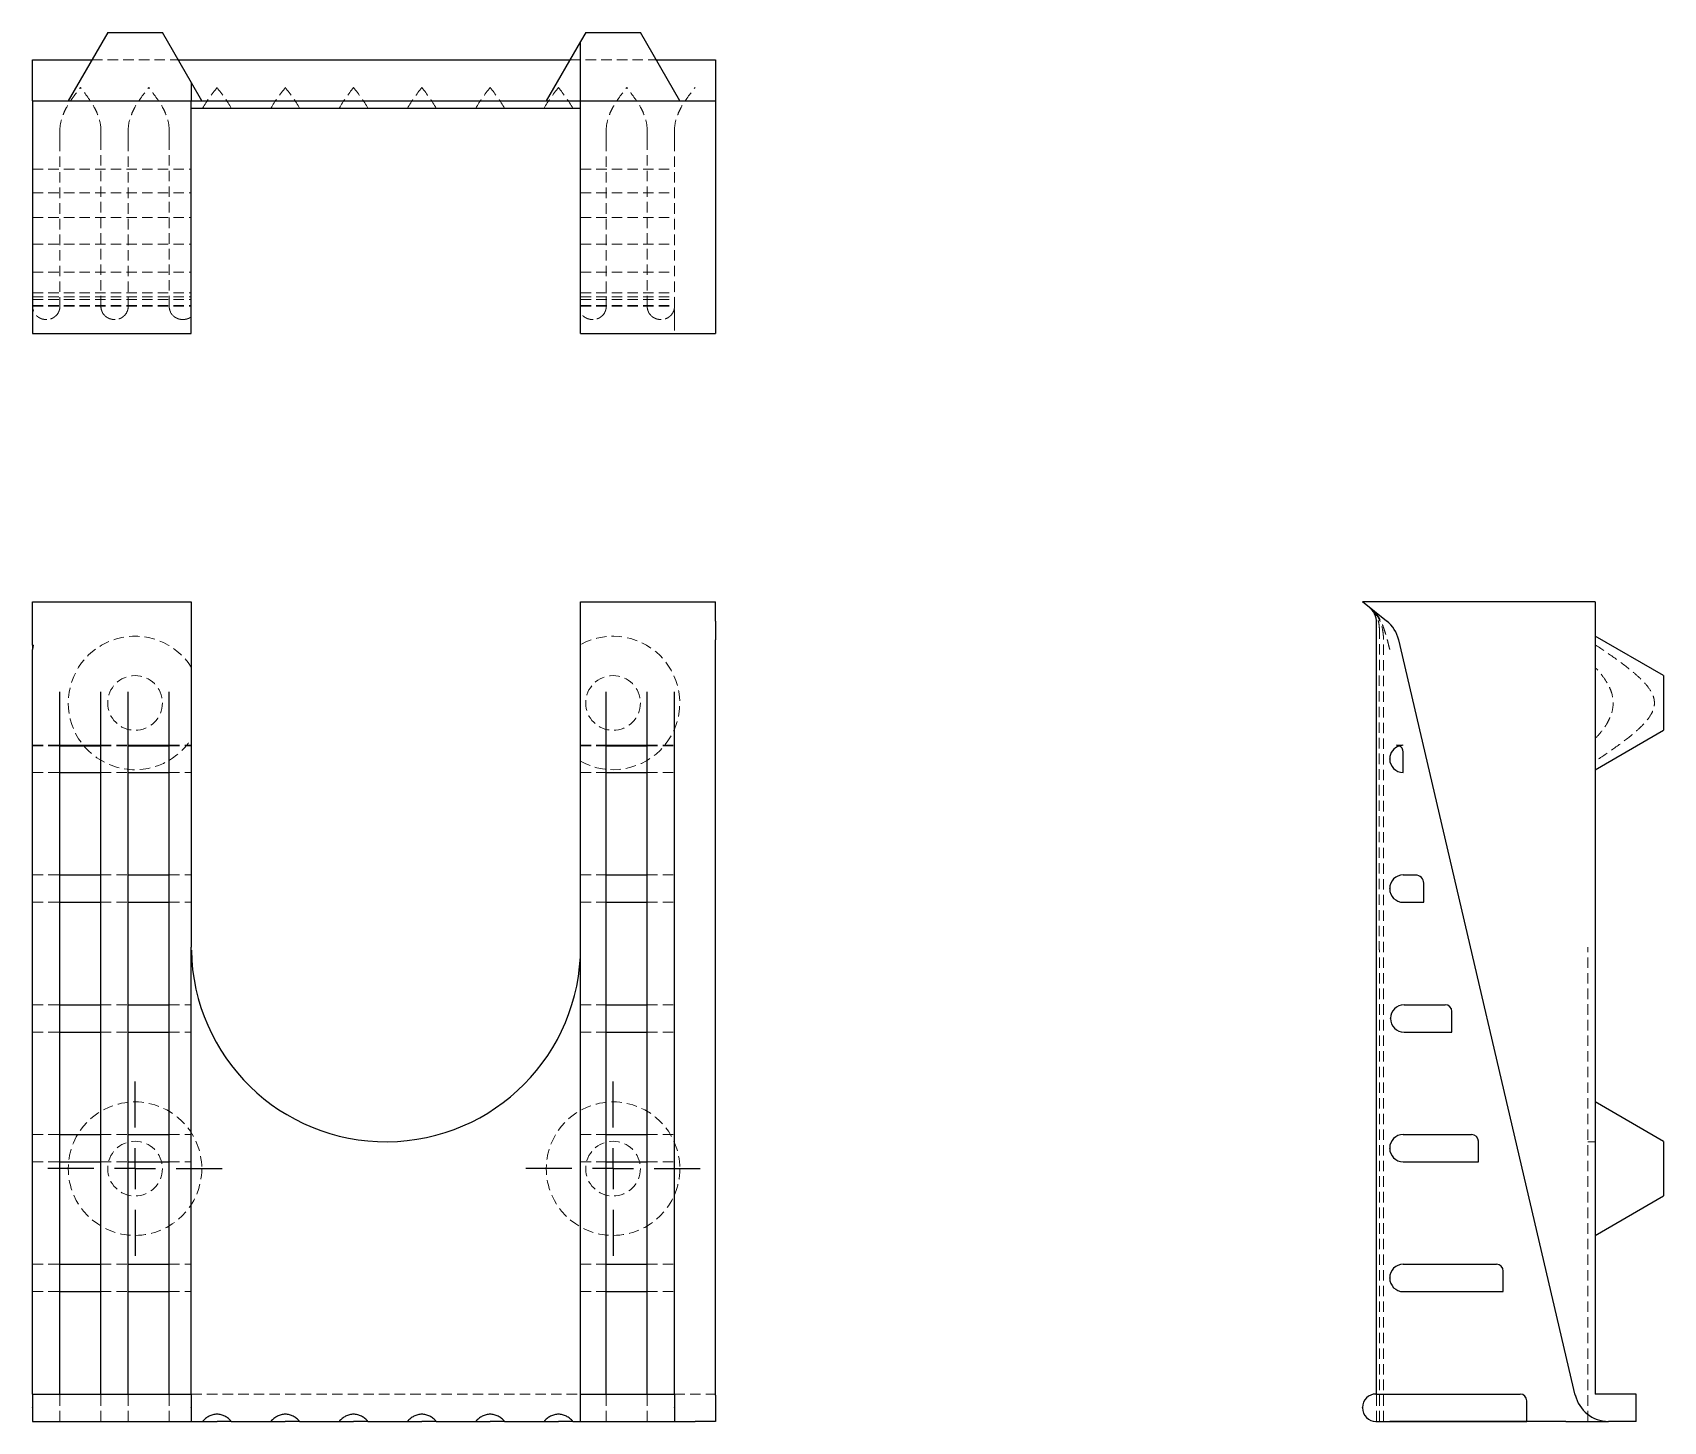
# Model space of a CAD drawing. Header units: millimetres. Extents: x 43 to 241, y 7 to 176.
import ezdxf

# ---------------------------------------------------------------- set-up
doc = ezdxf.new("R2010")
doc.units = ezdxf.units.MM
doc.linetypes.add('HIDDEN', pattern=[1.905, 1.27, -0.635])
doc.layers.add('10', color=7, linetype='Continuous')

# ---------------------------------------------------------------- blocks, each defined once
blk = doc.blocks.new('SW_CENTERMARKSYMBOL_0')
at = {"layer": '10', "color": 0}
for p, q in [((0, 5), (0, 10.63)), ((0, 0), (0, 2.5)), ((-5, 0), (-10.63, 0)), ((0, 0), (-2.5, 0)), ((0, 0), (0, -2.5)), ((0, 0), (2.5, 0)), ((5, 0), (10.63, 0)), ((0, -5), (0, -10.63))]:
    blk.add_line(p, q, dxfattribs=at)
blk = doc.blocks.new('SW_CENTERMARKSYMBOL_1')
at = {"layer": '10', "color": 0}
for p, q in [((0, 5), (0, 10.63)), ((0, 0), (0, 2.5)), ((-5, 0), (-10.63, 0)), ((0, 0), (-2.5, 0)), ((0, 0), (0, -2.5)), ((0, 0), (2.5, 0)), ((5, 0), (10.63, 0)), ((0, -5), (0, -10.63))]:
    blk.add_line(p, q, dxfattribs=at)

msp = doc.modelspace()

# ---------------------------------------------------------------- linework, layer by layer
at = {"color": 7, "linetype": 'Continuous', "lineweight": 25}
for p, q in [((51.83, 176.33), (47.02, 168.01)), ((51.83, 176.33), (58.48, 176.33)), ((62.02, 170.21), (58.48, 176.33)), ((109.43, 175.24), (105.25, 168.01)), ((110.06, 176.33), (109.43, 175.24)), ((110.06, 176.33), (116.71, 176.33)), ((121.51, 168.01), (116.71, 176.33)), ((42.68, 173), (49.91, 173)), ((42.68, 168.01), (42.68, 173)), ((60.4, 173), (108.14, 173)), ((118.63, 173), (125.86, 173)), ((125.86, 173), (125.86, 168.01)), ((63.28, 168.01), (62.02, 170.21)), ((42.68, 168.01), (62.01, 168.01)), ((42.68, 168.01), (42.68, 139.67)), ((62.01, 139.67), (62.01, 168.01)), ((62.01, 168.01), (109.43, 168.01)), ((62.01, 167.11), (109.43, 167.11)), ((109.43, 168.01), (125.86, 168.01)), ((109.43, 139.67), (109.43, 168.01)), ((125.86, 168.01), (125.86, 139.67)), ((42.68, 139.67), (62.01, 139.67)), ((109.43, 139.67), (125.86, 139.67)), ((42.68, 107), (62.01, 107)), ((42.68, 106.12), (42.68, 107)), ((62.01, 107), (62.01, 106.29)), ((109.43, 106.19), (109.43, 107)), ((109.43, 107), (125.86, 107)), ((125.86, 104.66), (125.86, 107)), ((233.01, 107), (204.67, 107)), ((207.62, 104.66), (204.67, 107)), ((233.01, 107), (233.01, 10.5)), ((62.01, 103.75), (62.01, 64.95)), ((125.86, 104.66), (125.86, 102.35)), ((206.39, 10.5), (206.39, 104.43)), ((42.73, 101.74), (42.68, 101.18)), ((109.43, 10.5), (109.43, 102.76)), ((125.86, 10.39), (125.86, 102.35)), ((230.59, 10.39), (209.09, 102.35)), ((241.33, 98.01), (233.01, 102.81)), ((42.68, 10.5), (42.68, 101.18)), ((241.33, 98.01), (241.33, 91.35)), ((46, 10.5), (46, 96.04)), ((50.99, 10.5), (50.99, 96.04)), ((54.32, 10.5), (54.32, 96.04)), ((59.31, 10.5), (59.31, 96.04)), ((112.55, 10.5), (112.55, 96.04)), ((117.54, 10.5), (117.54, 96.04)), ((120.87, 10.5), (120.87, 96.04)), ((46, 89.53), (50.99, 89.53)), ((46, 89.46), (50.99, 89.46)), ((46, 89.46), (50.99, 89.46)), ((54.32, 89.53), (59.31, 89.53)), ((54.32, 89.46), (59.31, 89.46)), ((54.32, 89.46), (59.31, 89.46)), ((112.55, 89.53), (117.54, 89.53)), ((112.55, 89.46), (117.54, 89.46)), ((112.55, 89.46), (117.54, 89.46)), ((208.82, 89.53), (209.52, 89.53)), ((233.01, 86.55), (241.33, 91.35)), ((42.68, 87.85), (42.68, 87.88)), ((120.87, 87.85), (120.87, 87.88)), ((208, 87.85), (208, 87.88)), ((209.64, 86.2), (209.64, 88.71)), ((46, 86.2), (50.99, 86.2)), ((54.32, 86.2), (59.31, 86.2)), ((112.55, 86.2), (117.54, 86.2)), ((46, 73.73), (50.99, 73.73)), ((54.32, 73.73), (59.31, 73.73)), ((112.55, 73.73), (117.54, 73.73)), ((209.64, 73.73), (211.14, 73.73)), ((42.68, 72.05), (42.68, 72.08)), ((120.87, 72.05), (120.87, 72.08)), ((208, 72.05), (208, 72.08)), ((212.14, 70.4), (212.14, 72.72)), ((46, 70.4), (50.99, 70.4)), ((54.32, 70.4), (59.31, 70.4)), ((112.55, 70.4), (117.54, 70.4)), ((209.64, 70.4), (212.14, 70.4)), ((62.01, 10.5), (62.01, 64.57)), ((46, 57.92), (50.99, 57.92)), ((54.32, 57.92), (59.31, 57.92)), ((112.55, 57.92), (117.54, 57.92)), ((209.74, 57.92), (214.74, 57.92)), ((208.09, 56.24), (208.09, 56.27)), ((215.56, 54.59), (215.56, 57.1)), ((46, 54.59), (50.99, 54.59)), ((54.32, 54.59), (59.31, 54.59)), ((112.55, 54.59), (117.54, 54.59)), ((209.74, 54.59), (215.56, 54.59)), ((241.33, 41.28), (233.01, 46.09)), ((46, 42.12), (50.99, 42.12)), ((54.32, 42.12), (59.31, 42.12)), ((112.55, 42.12), (117.54, 42.12)), ((209.64, 42.12), (217.97, 42.12)), ((42.68, 40.43), (42.68, 40.47)), ((120.87, 40.43), (120.87, 40.47)), ((208, 40.43), (208, 40.47)), ((218.8, 38.79), (218.8, 41.29)), ((241.33, 41.28), (241.33, 34.63)), ((46, 38.79), (50.99, 38.79)), ((54.32, 38.79), (59.31, 38.79)), ((112.55, 38.79), (117.54, 38.79)), ((209.64, 38.79), (218.8, 38.79)), ((233.01, 29.83), (241.33, 34.63)), ((46, 26.31), (50.99, 26.31)), ((54.32, 26.31), (59.31, 26.31)), ((112.55, 26.31), (117.54, 26.31)), ((209.64, 26.31), (221, 26.31)), ((42.68, 24.63), (42.68, 24.66)), ((120.87, 24.63), (120.87, 24.66)), ((208, 24.63), (208, 24.66)), ((221.83, 22.98), (221.83, 25.49)), ((46, 22.98), (50.99, 22.98)), ((54.32, 22.98), (59.31, 22.98)), ((112.55, 22.98), (117.54, 22.98)), ((209.64, 22.98), (221.83, 22.98)), ((42.68, 10.5), (62.01, 10.5)), ((42.68, 10.5), (42.68, 8.86)), ((62.01, 10.5), (62.01, 8.86)), ((109.43, 10.5), (120.87, 10.5)), ((109.43, 8.86), (109.43, 10.5)), ((120.87, 10.5), (120.87, 8.86)), ((125.86, 10.39), (125.86, 7.18)), ((206.32, 10.5), (223.87, 10.5)), ((238, 10.5), (233.01, 10.5)), ((238, 7.18), (238, 10.5)), ((42.68, 8.82), (42.68, 8.86)), ((42.68, 8.82), (42.68, 7.18)), ((62.01, 8.82), (62.01, 8.86)), ((62.01, 8.82), (62.01, 7.18)), ((109.43, 8.82), (109.43, 8.86)), ((109.43, 7.18), (109.43, 8.82)), ((120.87, 8.82), (120.87, 8.86)), ((120.87, 8.82), (120.87, 7.18)), ((204.67, 8.82), (204.67, 8.86)), ((224.69, 7.18), (224.69, 9.68)), ((42.68, 7.18), (62.01, 7.18)), ((62.01, 7.18), (63.39, 7.18)), ((66.88, 7.18), (71.71, 7.18)), ((75.2, 7.18), (80.03, 7.18)), ((83.52, 7.18), (88.34, 7.18)), ((91.84, 7.18), (96.66, 7.18)), ((100.16, 7.18), (104.98, 7.18)), ((108.48, 7.18), (109.43, 7.18)), ((109.43, 7.18), (120.87, 7.18)), ((125.86, 7.18), (123.37, 7.18)), ((206.32, 7.18), (224.69, 7.18)), ((229.45, 7.18), (208, 7.18)), ((238, 7.18), (234.64, 7.18))]:
    msp.add_line(p, q, dxfattribs=at)
at = {"color": 7, "linetype": 'HIDDEN', "lineweight": 18}
for p, q in [((49.91, 173), (60.4, 173)), ((108.14, 173), (118.63, 173)), ((62.01, 141.72), (62.01, 168.01)), ((46, 164.45), (46, 163.16)), ((46, 163.16), (46, 143)), ((50.99, 163.16), (50.99, 164.45)), ((50.99, 143), (50.99, 163.16)), ((54.32, 164.45), (54.32, 163.16)), ((54.32, 163.16), (54.32, 143)), ((59.31, 163.16), (59.31, 164.45)), ((59.31, 143), (59.31, 163.16)), ((112.55, 164.45), (112.55, 163.16)), ((112.55, 163.16), (112.55, 143)), ((117.54, 163.16), (117.54, 164.45)), ((117.54, 143), (117.54, 163.16)), ((120.87, 164.45), (120.87, 163.16)), ((120.87, 163.16), (120.87, 143)), ((42.68, 159.69), (62.01, 159.69)), ((109.43, 159.69), (120.87, 159.69)), ((42.68, 156.83), (62.01, 156.83)), ((109.43, 156.83), (120.87, 156.83)), ((42.68, 153.8), (62.01, 153.8)), ((109.43, 153.8), (120.87, 153.8)), ((42.68, 150.56), (62.01, 150.56)), ((109.43, 150.56), (120.87, 150.56)), ((42.68, 147.14), (62.01, 147.14)), ((62.01, 147.14), (62.01, 144.64)), ((109.43, 147.14), (120.87, 147.14)), ((62.01, 146.14), (62.01, 144.64)), ((42.68, 144.64), (62.01, 144.64)), ((42.68, 144.16), (62.01, 144.16)), ((42.68, 144.16), (62.01, 144.16)), ((42.68, 143.82), (62.01, 143.82)), ((42.68, 143.09), (62.01, 143.09)), ((62.01, 144.64), (62.01, 143.82)), ((109.43, 144.64), (120.87, 144.64)), ((109.43, 144.16), (120.87, 144.16)), ((109.43, 144.16), (120.87, 144.16)), ((109.43, 143.82), (120.87, 143.82)), ((109.43, 143.09), (120.87, 143.09)), ((42.68, 143), (62.01, 143)), ((44.4, 141.39), (44.28, 141.39)), ((52.72, 141.39), (52.6, 141.39)), ((61.03, 141.39), (60.92, 141.39)), ((62.01, 143), (62.01, 143)), ((62.01, 143), (62.01, 143)), ((62.01, 143), (62.01, 143)), ((109.43, 143), (120.87, 143)), ((110.95, 141.39), (110.83, 141.39)), ((119.26, 141.39), (119.15, 141.39)), ((120.87, 141.32), (120.87, 143)), ((120.87, 141.32), (120.87, 139.67)), ((62.01, 139.67), (62.01, 140.57)), ((205.87, 106.03), (205.77, 106.12)), ((42.68, 101.18), (42.68, 101.72)), ((42.69, 101.72), (42.71, 101.8)), ((207.22, 7.18), (207.22, 102.76)), ((42.68, 89.53), (46, 89.53)), ((42.68, 89.46), (46, 89.46)), ((42.68, 89.46), (46, 89.46)), ((50.99, 89.53), (54.32, 89.53)), ((50.99, 89.46), (54.32, 89.46)), ((50.99, 89.46), (54.32, 89.46)), ((59.31, 89.53), (62.01, 89.53)), ((59.31, 89.46), (62.01, 89.46)), ((59.31, 89.46), (62.01, 89.46)), ((109.43, 89.53), (112.55, 89.53)), ((109.43, 89.46), (112.55, 89.46)), ((109.43, 89.46), (112.55, 89.46)), ((117.54, 89.53), (120.87, 89.53)), ((117.54, 89.46), (120.87, 89.46)), ((117.54, 89.46), (120.87, 89.46)), ((209.52, 89.53), (209.64, 89.53)), ((42.68, 86.2), (46, 86.2)), ((50.99, 86.2), (54.32, 86.2)), ((59.31, 86.2), (62.01, 86.2)), ((109.43, 86.2), (112.55, 86.2)), ((117.54, 86.2), (120.87, 86.2)), ((42.68, 73.73), (46, 73.73)), ((50.99, 73.73), (54.32, 73.73)), ((59.31, 73.73), (62.01, 73.73)), ((109.43, 73.73), (112.55, 73.73)), ((117.54, 73.73), (120.87, 73.73)), ((42.68, 70.4), (46, 70.4)), ((50.99, 70.4), (54.32, 70.4)), ((59.31, 70.4), (62.01, 70.4)), ((109.43, 70.4), (112.55, 70.4)), ((117.54, 70.4), (120.87, 70.4)), ((206.73, 7.18), (206.73, 64.57)), ((232.11, 7.18), (232.11, 64.95)), ((42.68, 57.92), (46, 57.92)), ((50.99, 57.92), (54.32, 57.92)), ((59.31, 57.92), (62.01, 57.92)), ((109.43, 57.92), (112.55, 57.92)), ((117.54, 57.92), (120.87, 57.92)), ((42.68, 54.59), (46, 54.59)), ((50.99, 54.59), (54.32, 54.59)), ((59.31, 54.59), (62.01, 54.59)), ((109.43, 54.59), (112.55, 54.59)), ((117.54, 54.59), (120.87, 54.59)), ((42.68, 42.12), (46, 42.12)), ((50.99, 42.12), (54.32, 42.12)), ((59.31, 42.12), (62.01, 42.12)), ((109.43, 42.12), (112.55, 42.12)), ((117.54, 42.12), (120.87, 42.12)), ((232.11, 41.24), (233.01, 41.24)), ((42.68, 38.79), (46, 38.79)), ((50.99, 38.79), (54.32, 38.79)), ((59.31, 38.79), (62.01, 38.79)), ((109.43, 38.79), (112.55, 38.79)), ((117.54, 38.79), (120.87, 38.79)), ((42.68, 26.31), (46, 26.31)), ((50.99, 26.31), (54.32, 26.31)), ((59.31, 26.31), (62.01, 26.31)), ((109.43, 26.31), (112.55, 26.31)), ((117.54, 26.31), (120.87, 26.31)), ((42.68, 22.98), (46, 22.98)), ((50.99, 22.98), (54.32, 22.98)), ((59.31, 22.98), (62.01, 22.98)), ((109.43, 22.98), (112.55, 22.98)), ((117.54, 22.98), (120.87, 22.98)), ((46, 7.18), (46, 10.5)), ((50.99, 7.18), (50.99, 10.5)), ((54.32, 7.18), (54.32, 10.5)), ((59.31, 7.18), (59.31, 10.5)), ((62.01, 10.5), (109.43, 10.5)), ((112.55, 7.18), (112.55, 10.5)), ((117.54, 7.18), (117.54, 10.5)), ((120.87, 10.5), (125.86, 10.5)), ((206.39, 7.18), (206.39, 10.5))]:
    msp.add_line(p, q, dxfattribs=at)
at = {"color": 7, "linetype": 'HIDDEN', "lineweight": 18, "flags": 128}
for points in [[(62.01, 146.14), (62.01, 146.33), (62.01, 146.52), (62.01, 146.69), (62.01, 146.85), (62.01, 146.97), (62.01, 147.06), (62.01, 147.12), (62.01, 147.14)], [(62.01, 143), (62.01, 143.03), (62.01, 143.12), (62.01, 143.28), (62.01, 143.48), (62.01, 143.73), (62.01, 144.01), (62.01, 144.32), (62.01, 144.64)], [(62.01, 144.64), (62.01, 144.32), (62.01, 144.01), (62.01, 143.73), (62.01, 143.48), (62.01, 143.28), (62.01, 143.12), (62.01, 143.03), (62.01, 143)], [(62.01, 144.16), (62.01, 144.26), (62.01, 144.36), (62.01, 144.44), (62.01, 144.51), (62.01, 144.57), (62.01, 144.61), (62.01, 144.64), (62.01, 144.64)], [(62.01, 144.64), (62.01, 144.32), (62.01, 144.01), (62.01, 143.73), (62.01, 143.48), (62.01, 143.28), (62.01, 143.12), (62.01, 143.03), (62.01, 143)], [(62.01, 144.16), (62.01, 144.22), (62.01, 144.28), (62.01, 144.34), (62.01, 144.4), (62.01, 144.46), (62.01, 144.52), (62.01, 144.58), (62.01, 144.64)], [(62.01, 143), (62.01, 143.02), (62.01, 143.08), (62.01, 143.18), (62.01, 143.32), (62.01, 143.49), (62.01, 143.69), (62.01, 143.92), (62.01, 144.16)], [(62.01, 143.82), (62.01, 143.87), (62.01, 143.91), (62.01, 143.95), (62.01, 143.99), (62.01, 144.04), (62.01, 144.08), (62.01, 144.12), (62.01, 144.16)], [(206.73, 103.75), (206.72, 82.02), (206.72, 64.95)], [(209.64, 89.53), (209.58, 89.53), (209.52, 89.53)]]:
    msp.add_lwpolyline(points, dxfattribs=at)
at = {"color": 7, "linetype": 'HIDDEN', "lineweight": 18}
for centre, radius in [((55.15, 94.68), 3.33), ((113.38, 94.68), 3.33), ((55.15, 37.96), 8.13), ((113.38, 37.96), 8.13), ((55.15, 37.96), 3.33), ((113.38, 37.96), 3.33)]:
    msp.add_circle(centre, radius, dxfattribs=at)
for centre, radius, start, end in [((44.4, 143), 1.61, 314.7259, 0), ((52.6, 143), 1.61, 180, 223.6751), ((52.72, 143), 1.61, 314.7259, 0), ((60.92, 143), 1.61, 180, 223.6751), ((110.95, 143), 1.61, 314.7259, 0), ((119.15, 143), 1.61, 180, 223.6751), ((119.26, 143), 1.61, 314.7259, 360), ((55.15, 94.68), 8.13, 32.4589, 327.5328), ((113.38, 94.68), 8.13, 240.879, 119.121)]:
    msp.add_arc(centre, radius, start, end, dxfattribs=at)
at = {"color": 7, "linetype": 'Continuous', "lineweight": 25}
for centre, radius, start, end in [((203.9, 104.43), 2.5, 0, 51.5822), ((205.04, 101.4), 4.16, 13.1645, 51.5822), ((209.64, 87.88), 1.65, 107.1144, 180), ((208.82, 88.71), 0.823, 65.7048, 90), ((209.64, 87.88), 1.65, 94.2746, 107.1144), ((208.82, 88.71), 0.823, 0, 65.7048), ((209.64, 87.85), 1.65, 180, 270), ((209.64, 72.08), 1.65, 90, 180), ((211.14, 72.72), 1, 0, 90), ((209.64, 72.05), 1.65, 180, 270), ((85.72, 64.95), 23.71, 180.9195, 0), ((209.74, 56.27), 1.65, 90, 180), ((214.74, 57.1), 0.823, 0, 90), ((209.74, 56.24), 1.65, 180, 270), ((209.64, 40.47), 1.65, 90, 180), ((217.97, 41.29), 0.823, 0, 90), ((209.64, 40.43), 1.65, 180, 270), ((209.64, 24.66), 1.65, 90, 180), ((221, 25.49), 0.823, 0, 90), ((209.64, 24.63), 1.65, 180, 270), ((206.32, 8.86), 1.65, 90, 180), ((223.87, 9.68), 0.823, 0, 90), ((234.64, 11.34), 4.16, 193.1645, 270), ((206.32, 8.82), 1.65, 180, 270)]:
    msp.add_arc(centre, radius, start, end, dxfattribs=at)
for points, knots in [([(109.43, 168.01), (109.43, 168.76), (109.43, 170.26), (109.43, 172.08), (109.43, 173.46), (109.43, 174.33), (109.43, 174.9), (109.43, 175.15), (109.43, 175.26), (109.43, 175.23), (109.43, 175.22)], [0, 0, 0, 0, 0.260343, 0.521156, 0.651383, 0.782709, 0.88423, 0.93492, 0.987507, 1, 1, 1, 1]), ([(62.01, 170.2), (62.01, 170.2), (62.01, 170.18), (62.01, 169.97), (62.01, 169.58), (62.01, 168.92), (62.01, 168.35), (62.01, 168.01)], [0, 0, 0, 0, 0.128873, 0.278363, 0.483076, 0.693134, 1, 1, 1, 1]), ([(42.68, 101.72), (42.68, 101.77), (42.68, 101.98), (42.68, 102.34), (42.68, 102.84), (42.68, 103.33), (42.68, 103.93), (42.68, 104.55), (42.68, 105.18), (42.68, 105.72), (42.68, 105.99), (42.68, 106.12)], [0, 0, 0, 0, 0.03181, 0.132269, 0.227406, 0.341519, 0.444444, 0.604899, 0.749386, 0.880101, 1, 1, 1, 1]), ([(62.01, 106.29), (62.01, 106.14), (62.01, 105.97), (62.01, 105.58), (62.01, 105.37), (62.01, 104.94), (62.01, 104.7), (62.01, 104.24), (62.01, 104), (62.01, 103.75)], [0, 0, 0, 0, 0.25, 0.25, 0.5, 0.5, 0.75, 0.75, 1, 1, 1, 1]), ([(109.43, 102.76), (109.43, 102.92), (109.43, 103.08), (109.43, 103.4), (109.43, 103.56), (109.43, 104.03), (109.43, 104.34), (109.43, 104.93), (109.43, 105.21), (109.43, 105.61), (109.43, 105.74), (109.43, 105.98), (109.43, 106.09), (109.43, 106.19)], [0, 0, 0, 0, 0.125, 0.125, 0.25, 0.25, 0.5, 0.5, 0.75, 0.75, 0.875, 0.875, 1, 1, 1, 1]), ([(66.88, 7.18), (66.77, 7.3), (66.65, 7.42), (66.39, 7.63), (66.25, 7.72), (65.95, 7.88), (65.8, 7.94), (65.48, 8.02), (65.31, 8.04), (64.97, 8.04), (64.81, 8.02), (64.48, 7.94), (64.32, 7.88), (64.02, 7.72), (63.88, 7.63), (63.62, 7.42), (63.5, 7.3), (63.39, 7.18)], [0, 0, 0, 0, 0.125, 0.125, 0.25, 0.25, 0.375, 0.375, 0.5, 0.5, 0.625, 0.625, 0.75, 0.75, 0.875, 0.875, 1, 1, 1, 1]), ([(75.2, 7.18), (75.09, 7.3), (74.97, 7.42), (74.71, 7.63), (74.57, 7.72), (74.27, 7.88), (74.12, 7.94), (73.8, 8.02), (73.63, 8.04), (73.29, 8.04), (73.13, 8.02), (72.8, 7.94), (72.64, 7.88), (72.34, 7.72), (72.2, 7.63), (71.94, 7.42), (71.82, 7.3), (71.71, 7.18)], [0, 0, 0, 0, 0.125, 0.125, 0.25, 0.25, 0.375, 0.375, 0.5, 0.5, 0.625, 0.625, 0.75, 0.75, 0.875, 0.875, 1, 1, 1, 1]), ([(83.52, 7.18), (83.41, 7.3), (83.29, 7.42), (83.03, 7.63), (82.89, 7.72), (82.59, 7.88), (82.44, 7.94), (82.11, 8.02), (81.94, 8.04), (81.61, 8.04), (81.44, 8.02), (81.12, 7.94), (80.96, 7.88), (80.66, 7.72), (80.52, 7.63), (80.26, 7.42), (80.14, 7.3), (80.03, 7.18)], [0, 0, 0, 0, 0.125, 0.125, 0.25, 0.25, 0.375, 0.375, 0.5, 0.5, 0.625, 0.625, 0.75, 0.75, 0.875, 0.875, 1, 1, 1, 1]), ([(91.84, 7.18), (91.73, 7.3), (91.61, 7.42), (91.35, 7.63), (91.21, 7.72), (90.91, 7.88), (90.75, 7.94), (90.43, 8.02), (90.26, 8.04), (89.93, 8.04), (89.76, 8.02), (89.43, 7.94), (89.28, 7.88), (88.98, 7.72), (88.84, 7.63), (88.58, 7.42), (88.46, 7.3), (88.34, 7.18)], [0, 0, 0, 0, 0.125, 0.125, 0.25, 0.25, 0.375, 0.375, 0.5, 0.5, 0.625, 0.625, 0.75, 0.75, 0.875, 0.875, 1, 1, 1, 1]), ([(100.16, 7.18), (100.05, 7.3), (99.93, 7.42), (99.67, 7.63), (99.53, 7.72), (99.23, 7.88), (99.07, 7.94), (98.75, 8.02), (98.58, 8.04), (98.25, 8.04), (98.08, 8.02), (97.75, 7.94), (97.6, 7.88), (97.3, 7.72), (97.16, 7.63), (96.9, 7.42), (96.77, 7.3), (96.66, 7.18)], [0, 0, 0, 0, 0.125, 0.125, 0.25, 0.25, 0.375, 0.375, 0.5, 0.5, 0.625, 0.625, 0.75, 0.75, 0.875, 0.875, 1, 1, 1, 1]), ([(108.48, 7.18), (108.37, 7.3), (108.25, 7.42), (107.99, 7.63), (107.84, 7.72), (107.55, 7.88), (107.39, 7.94), (107.07, 8.02), (106.9, 8.04), (106.57, 8.04), (106.4, 8.02), (106.07, 7.94), (105.92, 7.88), (105.62, 7.72), (105.48, 7.63), (105.21, 7.42), (105.09, 7.3), (104.98, 7.18)], [0, 0, 0, 0, 0.125, 0.125, 0.25, 0.25, 0.375, 0.375, 0.5, 0.5, 0.625, 0.625, 0.75, 0.75, 0.875, 0.875, 1, 1, 1, 1]), ([(120.87, 7.18), (120.87, 7.18), (120.96, 7.18), (121.18, 7.18), (121.27, 7.18), (121.46, 7.18), (121.57, 7.18), (122.16, 7.18), (122.77, 7.18), (123.37, 7.18)], [0, 0, 0, 0, 0.25, 0.25, 0.375, 0.375, 0.5, 0.5, 1, 1, 1, 1]), ([(229.45, 7.18), (229.95, 7.18), (230.43, 7.18), (231.13, 7.18), (231.36, 7.18), (231.81, 7.18), (232.02, 7.18), (233.09, 7.18), (233.87, 7.18), (234.64, 7.18)], [0, 0, 0, 0, 0.25, 0.25, 0.375, 0.375, 0.5, 0.5, 1, 1, 1, 1])]:
    msp.add_open_spline(points, degree=3, knots=knots, dxfattribs=at)
at = {"color": 7, "linetype": 'HIDDEN', "lineweight": 18}
for points, knots in [([(46, 164.45), (46, 164.95), (46.09, 165.43), (46.31, 166.13), (46.4, 166.36), (46.6, 166.81), (46.71, 167.02), (47.29, 168.09), (47.9, 168.87), (48.5, 169.64)], [0, 0, 0, 0, 0.25, 0.25, 0.375, 0.375, 0.5, 0.5, 1, 1, 1, 1]), ([(50.99, 164.45), (50.99, 164.95), (50.91, 165.43), (50.69, 166.13), (50.6, 166.36), (50.4, 166.81), (50.29, 167.02), (49.7, 168.09), (49.1, 168.87), (48.5, 169.64)], [0, 0, 0, 0, 0.25, 0.25, 0.375, 0.375, 0.5, 0.5, 1, 1, 1, 1]), ([(54.32, 164.45), (54.32, 164.95), (54.41, 165.43), (54.63, 166.13), (54.72, 166.36), (54.91, 166.81), (55.02, 167.02), (55.61, 168.09), (56.22, 168.87), (56.82, 169.64)], [0, 0, 0, 0, 0.25, 0.25, 0.375, 0.375, 0.5, 0.5, 1, 1, 1, 1]), ([(59.31, 164.45), (59.31, 164.95), (59.23, 165.43), (59.01, 166.13), (58.92, 166.36), (58.72, 166.81), (58.61, 167.02), (58.02, 168.09), (57.42, 168.87), (56.82, 169.64)], [0, 0, 0, 0, 0.25, 0.25, 0.375, 0.375, 0.5, 0.5, 1, 1, 1, 1]), ([(62.01, 168.01), (62.01, 168.39), (62.01, 168.96), (62.01, 169.57), (62.01, 169.93), (62.01, 170.14), (62.01, 170.23), (62.01, 170.21), (62.01, 170.2)], [0, 0, 0, 0, 0.339892, 0.515503, 0.690822, 0.835423, 0.984038, 1, 1, 1, 1]), ([(112.55, 164.45), (112.55, 164.95), (112.64, 165.43), (112.86, 166.13), (112.95, 166.36), (113.14, 166.81), (113.25, 167.02), (113.84, 168.09), (114.45, 168.87), (115.05, 169.64)], [0, 0, 0, 0, 0.25, 0.25, 0.375, 0.375, 0.5, 0.5, 1, 1, 1, 1]), ([(117.54, 164.45), (117.54, 164.95), (117.46, 165.43), (117.24, 166.13), (117.15, 166.36), (116.95, 166.81), (116.84, 167.02), (116.25, 168.09), (115.65, 168.87), (115.05, 169.64)], [0, 0, 0, 0, 0.25, 0.25, 0.375, 0.375, 0.5, 0.5, 1, 1, 1, 1]), ([(120.87, 164.45), (120.87, 164.95), (120.96, 165.43), (121.18, 166.13), (121.27, 166.36), (121.46, 166.81), (121.57, 167.02), (122.16, 168.09), (122.77, 168.87), (123.37, 169.64)], [0, 0, 0, 0, 0.25, 0.25, 0.375, 0.375, 0.5, 0.5, 1, 1, 1, 1]), ([(44.28, 141.39), (44.26, 141.39), (44.2, 141.39), (44.12, 141.4), (44.04, 141.41), (43.96, 141.42), (43.88, 141.44), (43.8, 141.46), (43.72, 141.49), (43.64, 141.52), (43.57, 141.56), (43.49, 141.6), (43.42, 141.64), (43.35, 141.69), (43.28, 141.75), (43.21, 141.8), (43.09, 141.92), (42.93, 142.11), (42.81, 142.34), (42.74, 142.55), (42.69, 142.76), (42.68, 142.91), (42.68, 143)], [0, 0, 0, 0, 0.018745, 0.037841, 0.057486, 0.07786, 0.099126, 0.121426, 0.144885, 0.169608, 0.195686, 0.223198, 0.252209, 0.282775, 0.314945, 0.34876, 0.384255, 0.51446, 0.672669, 0.755757, 0.864865, 1, 1, 1, 1]), ([(45.82, 142.24), (45.8, 142.21), (45.76, 142.14), (45.69, 142.05), (45.62, 141.96), (45.55, 141.88), (45.47, 141.8), (45.39, 141.74), (45.31, 141.68), (45.21, 141.61), (45.1, 141.55), (44.97, 141.49), (44.83, 141.45), (44.69, 141.42), (44.54, 141.4), (44.44, 141.39), (44.4, 141.39)], [0, 0, 0, 0, 0.093101, 0.181019, 0.263796, 0.34148, 0.414134, 0.481829, 0.544659, 0.602737, 0.683208, 0.756653, 0.823873, 0.885911, 0.944088, 1, 1, 1, 1]), ([(45.92, 142.47), (45.91, 142.47), (45.91, 142.45), (45.9, 142.42), (45.88, 142.39), (45.87, 142.35), (45.84, 142.3), (45.82, 142.26), (45.82, 142.24)], [0, 0, 0, 0, 0.194035, 0.376237, 0.547174, 0.707531, 0.858139, 1, 1, 1, 1]), ([(46, 143), (46, 142.96), (46, 142.9), (45.99, 142.81), (45.98, 142.71), (45.96, 142.6), (45.93, 142.51), (45.92, 142.47)], [0, 0, 0, 0, 0.207161, 0.376149, 0.506964, 0.769464, 1, 1, 1, 1]), ([(51.08, 142.47), (51.07, 142.5), (51.06, 142.55), (51.03, 142.64), (51.02, 142.74), (51, 142.86), (51, 142.95), (50.99, 143)], [0, 0, 0, 0, 0.150137, 0.314482, 0.493036, 0.703569, 1, 1, 1, 1]), ([(51.18, 142.24), (51.18, 142.26), (51.16, 142.29), (51.14, 142.33), (51.12, 142.37), (51.11, 142.41), (51.1, 142.43), (51.09, 142.46), (51.09, 142.47), (51.08, 142.47)], [0, 0, 0, 0, 0.121091, 0.248493, 0.382861, 0.524756, 0.674652, 0.832953, 1, 1, 1, 1]), ([(52.6, 141.39), (52.57, 141.39), (52.52, 141.39), (52.43, 141.4), (52.34, 141.41), (52.26, 141.43), (52.18, 141.45), (52.09, 141.47), (52.01, 141.5), (51.93, 141.54), (51.85, 141.58), (51.74, 141.64), (51.6, 141.74), (51.44, 141.88), (51.29, 142.05), (51.22, 142.18), (51.18, 142.24)], [0, 0, 0, 0, 0.0334051, 0.0673752, 0.102285, 0.13848, 0.1762706, 0.2159297, 0.2576934, 0.3017641, 0.3483143, 0.3974902, 0.5183239, 0.6586133, 0.8190241, 1, 1, 1, 1]), ([(54.13, 142.24), (54.11, 142.21), (54.08, 142.14), (54.01, 142.05), (53.94, 141.96), (53.87, 141.88), (53.79, 141.8), (53.71, 141.74), (53.63, 141.68), (53.53, 141.61), (53.42, 141.55), (53.28, 141.49), (53.15, 141.45), (53, 141.42), (52.86, 141.4), (52.76, 141.39), (52.72, 141.39)], [0, 0, 0, 0, 0.0931013, 0.1810193, 0.2637956, 0.3414803, 0.4141335, 0.4818294, 0.5446591, 0.6027372, 0.6832078, 0.7566528, 0.8238731, 0.885911, 0.944088, 1, 1, 1, 1]), ([(54.23, 142.47), (54.23, 142.47), (54.23, 142.45), (54.22, 142.42), (54.2, 142.39), (54.19, 142.35), (54.16, 142.3), (54.14, 142.26), (54.13, 142.24)], [0, 0, 0, 0, 0.194035, 0.376237, 0.547174, 0.707531, 0.858139, 1, 1, 1, 1]), ([(54.32, 143), (54.32, 142.96), (54.32, 142.9), (54.31, 142.81), (54.3, 142.71), (54.27, 142.6), (54.25, 142.51), (54.23, 142.47)], [0, 0, 0, 0, 0.2071607, 0.3761488, 0.5069644, 0.7694644, 1, 1, 1, 1]), ([(59.4, 142.47), (59.39, 142.5), (59.38, 142.55), (59.35, 142.64), (59.33, 142.74), (59.32, 142.86), (59.31, 142.95), (59.31, 143)], [0, 0, 0, 0, 0.150137, 0.314482, 0.493036, 0.703569, 1, 1, 1, 1]), ([(59.5, 142.24), (59.49, 142.26), (59.48, 142.29), (59.46, 142.33), (59.44, 142.37), (59.43, 142.41), (59.42, 142.43), (59.41, 142.46), (59.4, 142.47), (59.4, 142.47)], [0, 0, 0, 0, 0.121091, 0.248493, 0.382861, 0.524756, 0.674652, 0.832953, 1, 1, 1, 1]), ([(60.92, 141.39), (60.89, 141.39), (60.83, 141.39), (60.75, 141.4), (60.66, 141.41), (60.58, 141.43), (60.49, 141.45), (60.41, 141.47), (60.33, 141.5), (60.25, 141.54), (60.17, 141.58), (60.05, 141.64), (59.91, 141.74), (59.76, 141.88), (59.61, 142.05), (59.54, 142.18), (59.5, 142.24)], [0, 0, 0, 0, 0.033405, 0.067375, 0.102285, 0.13848, 0.176271, 0.21593, 0.257693, 0.301764, 0.348314, 0.39749, 0.518324, 0.658613, 0.819024, 1, 1, 1, 1]), ([(62.01, 141.73), (61.99, 141.7), (61.93, 141.66), (61.84, 141.61), (61.74, 141.55), (61.65, 141.51), (61.55, 141.47), (61.45, 141.44), (61.34, 141.42), (61.24, 141.4), (61.14, 141.39), (61.07, 141.39), (61.03, 141.39)], [0, 0, 0, 0, 0.130277, 0.25235, 0.36659, 0.473449, 0.573483, 0.667365, 0.755911, 0.84009, 0.921031, 1, 1, 1, 1]), ([(62.01, 140.57), (62.01, 140.76), (62.01, 140.92), (62.01, 141.21), (62.01, 141.33), (62.01, 141.53), (62.01, 141.6), (62.01, 141.7), (62.01, 141.73), (62.01, 141.73)], [0, 0, 0, 0, 0.25, 0.25, 0.5, 0.5, 0.75, 0.75, 1, 1, 1, 1]), ([(110.83, 141.39), (110.8, 141.39), (110.75, 141.39), (110.66, 141.4), (110.58, 141.41), (110.5, 141.43), (110.41, 141.45), (110.33, 141.47), (110.25, 141.5), (110.17, 141.53), (110.09, 141.57), (109.98, 141.63), (109.84, 141.73), (109.68, 141.87), (109.54, 142.03), (109.47, 142.15), (109.43, 142.22)], [0, 0, 0, 0, 0.033658, 0.067867, 0.102991, 0.139368, 0.177304, 0.217067, 0.258889, 0.302974, 0.34949, 0.398586, 0.519628, 0.659793, 0.819764, 1, 1, 1, 1]), ([(112.36, 142.24), (112.34, 142.21), (112.31, 142.14), (112.24, 142.05), (112.17, 141.96), (112.1, 141.88), (112.02, 141.8), (111.94, 141.74), (111.86, 141.68), (111.76, 141.61), (111.65, 141.55), (111.51, 141.49), (111.38, 141.45), (111.23, 141.42), (111.09, 141.4), (110.99, 141.39), (110.95, 141.39)], [0, 0, 0, 0, 0.093101, 0.181019, 0.263796, 0.34148, 0.414134, 0.481829, 0.544659, 0.602737, 0.683208, 0.756653, 0.823873, 0.885911, 0.944088, 1, 1, 1, 1]), ([(112.46, 142.47), (112.46, 142.47), (112.46, 142.45), (112.45, 142.42), (112.43, 142.39), (112.42, 142.35), (112.39, 142.3), (112.37, 142.26), (112.36, 142.24)], [0, 0, 0, 0, 0.194035, 0.376237, 0.547174, 0.707531, 0.858139, 1, 1, 1, 1]), ([(112.55, 143), (112.55, 142.96), (112.55, 142.9), (112.54, 142.81), (112.53, 142.71), (112.5, 142.6), (112.48, 142.51), (112.46, 142.47)], [0, 0, 0, 0, 0.207161, 0.376149, 0.506964, 0.769464, 1, 1, 1, 1]), ([(117.63, 142.47), (117.62, 142.5), (117.61, 142.55), (117.58, 142.64), (117.56, 142.74), (117.55, 142.86), (117.54, 142.95), (117.54, 143)], [0, 0, 0, 0, 0.150137, 0.314482, 0.493036, 0.703569, 1, 1, 1, 1]), ([(117.73, 142.24), (117.72, 142.26), (117.71, 142.29), (117.69, 142.33), (117.67, 142.37), (117.66, 142.41), (117.65, 142.43), (117.64, 142.46), (117.63, 142.47), (117.63, 142.47)], [0, 0, 0, 0, 0.121091, 0.248493, 0.382861, 0.524756, 0.674652, 0.832953, 1, 1, 1, 1]), ([(119.15, 141.39), (119.12, 141.39), (119.06, 141.39), (118.98, 141.4), (118.89, 141.41), (118.81, 141.43), (118.72, 141.45), (118.64, 141.47), (118.56, 141.5), (118.48, 141.54), (118.4, 141.58), (118.28, 141.64), (118.14, 141.74), (117.99, 141.88), (117.84, 142.05), (117.77, 142.18), (117.73, 142.24)], [0, 0, 0, 0, 0.033405, 0.067375, 0.102285, 0.13848, 0.176271, 0.21593, 0.257693, 0.301764, 0.348314, 0.39749, 0.518324, 0.658613, 0.819024, 1, 1, 1, 1]), ([(120.68, 142.24), (120.66, 142.21), (120.63, 142.14), (120.56, 142.05), (120.49, 141.96), (120.42, 141.88), (120.34, 141.8), (120.26, 141.74), (120.18, 141.68), (120.08, 141.61), (119.97, 141.55), (119.83, 141.49), (119.69, 141.45), (119.55, 141.42), (119.41, 141.4), (119.31, 141.39), (119.26, 141.39)], [0, 0, 0, 0, 0.093101, 0.181019, 0.263796, 0.34148, 0.414134, 0.481829, 0.544659, 0.602737, 0.683208, 0.756653, 0.823873, 0.885911, 0.944088, 1, 1, 1, 1]), ([(120.78, 142.47), (120.78, 142.47), (120.78, 142.45), (120.77, 142.42), (120.75, 142.39), (120.73, 142.35), (120.71, 142.3), (120.69, 142.26), (120.68, 142.24)], [0, 0, 0, 0, 0.194035, 0.376237, 0.547174, 0.707531, 0.858139, 1, 1, 1, 1]), ([(120.87, 143), (120.87, 142.96), (120.87, 142.9), (120.86, 142.81), (120.85, 142.71), (120.82, 142.6), (120.8, 142.51), (120.78, 142.47)], [0, 0, 0, 0, 0.207161, 0.376149, 0.506964, 0.769464, 1, 1, 1, 1]), ([(205.57, 106.29), (205.76, 106.14), (205.92, 105.97), (206.21, 105.58), (206.33, 105.37), (206.53, 104.94), (206.6, 104.7), (206.7, 104.24), (206.73, 104), (206.73, 103.75)], [0, 0, 0, 0, 0.25, 0.25, 0.5, 0.5, 0.75, 0.75, 1, 1, 1, 1]), ([(207.22, 102.76), (207.22, 102.92), (207.2, 103.08), (207.16, 103.4), (207.13, 103.56), (207.03, 104.03), (206.93, 104.34), (206.69, 104.93), (206.54, 105.21), (206.26, 105.61), (206.16, 105.74), (205.94, 105.98), (205.82, 106.09), (205.69, 106.19)], [0, 0, 0, 0, 0.125, 0.125, 0.25, 0.25, 0.5, 0.5, 0.75, 0.75, 0.875, 0.875, 1, 1, 1, 1]), ([(208, 101.18), (207.94, 101.41), (207.84, 101.8), (207.71, 102.34), (207.57, 102.84), (207.42, 103.33), (207.22, 103.93), (206.97, 104.55), (206.62, 105.18), (206.29, 105.64), (206.06, 105.86), (205.98, 105.93)], [0, 0, 0, 0, 0.136665, 0.231908, 0.322106, 0.430295, 0.527876, 0.680001, 0.816986, 0.940915, 1, 1, 1, 1]), ([(233.01, 101.78), (233.74, 101.3), (234.46, 100.81), (235.88, 99.81), (236.58, 99.3), (237.6, 98.48), (237.93, 98.2), (238.57, 97.61), (238.88, 97.3), (239.45, 96.65), (239.72, 96.29), (240.02, 95.71), (240.1, 95.51), (240.18, 95.2), (240.21, 95.09), (240.23, 94.87), (240.24, 94.76), (240.24, 94.43), (240.2, 94.22), (240.08, 93.8), (240, 93.6), (239.69, 93.02), (239.42, 92.67), (238.85, 92.02), (238.54, 91.72), (237.91, 91.14), (237.58, 90.86), (236.56, 90.05), (235.86, 89.54), (234.45, 88.54), (233.73, 88.05), (233.01, 87.58)], [0, 0, 0, 0, 0.125, 0.125, 0.25, 0.25, 0.3125, 0.3125, 0.375, 0.375, 0.4375, 0.4375, 0.46875, 0.46875, 0.484375, 0.484375, 0.5, 0.5, 0.53125, 0.53125, 0.5625, 0.5625, 0.625, 0.625, 0.6875, 0.6875, 0.75, 0.75, 0.875, 0.875, 1, 1, 1, 1]), ([(233.01, 90.31), (233.29, 90.62), (233.56, 90.93), (234.07, 91.58), (234.3, 91.92), (234.61, 92.46), (234.7, 92.64), (234.87, 93.02), (234.95, 93.22), (235.14, 93.82), (235.21, 94.23), (235.21, 95.08), (235.15, 95.49), (234.97, 96.09), (234.89, 96.29), (234.72, 96.67), (234.63, 96.86), (234.32, 97.4), (234.08, 97.75), (233.57, 98.42), (233.3, 98.73), (233.01, 99.04)], [0, 0, 0, 0, 0.125, 0.125, 0.25, 0.25, 0.3125, 0.3125, 0.375, 0.375, 0.5, 0.5, 0.625, 0.625, 0.6875, 0.6875, 0.75, 0.75, 0.875, 0.875, 1, 1, 1, 1])]:
    msp.add_open_spline(points, degree=3, knots=knots, dxfattribs=at)
for points in [[(63.39, 167.11), (63.87, 168.02), (64.51, 168.83), (65.14, 169.64)], [(66.88, 167.11), (66.4, 168.02), (65.77, 168.83), (65.14, 169.64)], [(71.71, 167.11), (72.19, 168.02), (72.83, 168.83), (73.46, 169.64)], [(75.2, 167.11), (74.72, 168.02), (74.08, 168.83), (73.46, 169.64)], [(80.03, 167.11), (80.51, 168.02), (81.14, 168.83), (81.77, 169.64)], [(83.52, 167.11), (83.04, 168.02), (82.4, 168.83), (81.77, 169.64)], [(88.34, 167.11), (88.83, 168.02), (89.46, 168.83), (90.09, 169.64)], [(91.84, 167.11), (91.35, 168.02), (90.72, 168.83), (90.09, 169.64)], [(96.66, 167.11), (97.15, 168.02), (97.78, 168.83), (98.41, 169.64)], [(100.16, 167.11), (99.67, 168.02), (99.04, 168.83), (98.41, 169.64)], [(104.98, 167.11), (105.47, 168.02), (106.1, 168.83), (106.73, 169.64)], [(108.48, 167.11), (107.99, 168.02), (107.36, 168.83), (106.73, 169.64)], [(206.73, 64.57), (206.72, 64.69), (206.72, 64.82), (206.72, 64.95)]]:
    msp.add_open_spline(points, degree=3, dxfattribs=at)
at = {"color": 7, "linetype": 'Continuous', "lineweight": 25}
for points in [[(62.01, 64.57), (62.01, 64.69), (62.01, 64.82), (62.01, 64.95)], [(63.39, 7.18), (63.87, 7.18), (64.51, 7.18), (65.14, 7.18)], [(66.88, 7.18), (66.4, 7.18), (65.77, 7.18), (65.14, 7.18)], [(71.71, 7.18), (72.19, 7.18), (72.83, 7.18), (73.46, 7.18)], [(75.2, 7.18), (74.72, 7.18), (74.08, 7.18), (73.46, 7.18)], [(80.03, 7.18), (80.51, 7.18), (81.14, 7.18), (81.77, 7.18)], [(83.52, 7.18), (83.04, 7.18), (82.4, 7.18), (81.77, 7.18)], [(88.34, 7.18), (88.83, 7.18), (89.46, 7.18), (90.09, 7.18)], [(91.84, 7.18), (91.35, 7.18), (90.72, 7.18), (90.09, 7.18)], [(96.66, 7.18), (97.15, 7.18), (97.78, 7.18), (98.41, 7.18)], [(100.16, 7.18), (99.67, 7.18), (99.04, 7.18), (98.41, 7.18)], [(104.98, 7.18), (105.47, 7.18), (106.1, 7.18), (106.73, 7.18)], [(108.48, 7.18), (107.99, 7.18), (107.36, 7.18), (106.73, 7.18)]]:
    msp.add_open_spline(points, degree=3, dxfattribs=at)

# ---------------------------------------------------------------- block references
at = {"layer": '10'}
for name, p in [('SW_CENTERMARKSYMBOL_1', (55.15, 37.96)), ('SW_CENTERMARKSYMBOL_0', (113.38, 37.96))]:
    msp.add_blockref(name, p, dxfattribs=at)

doc.saveas('drawing.dxf')
